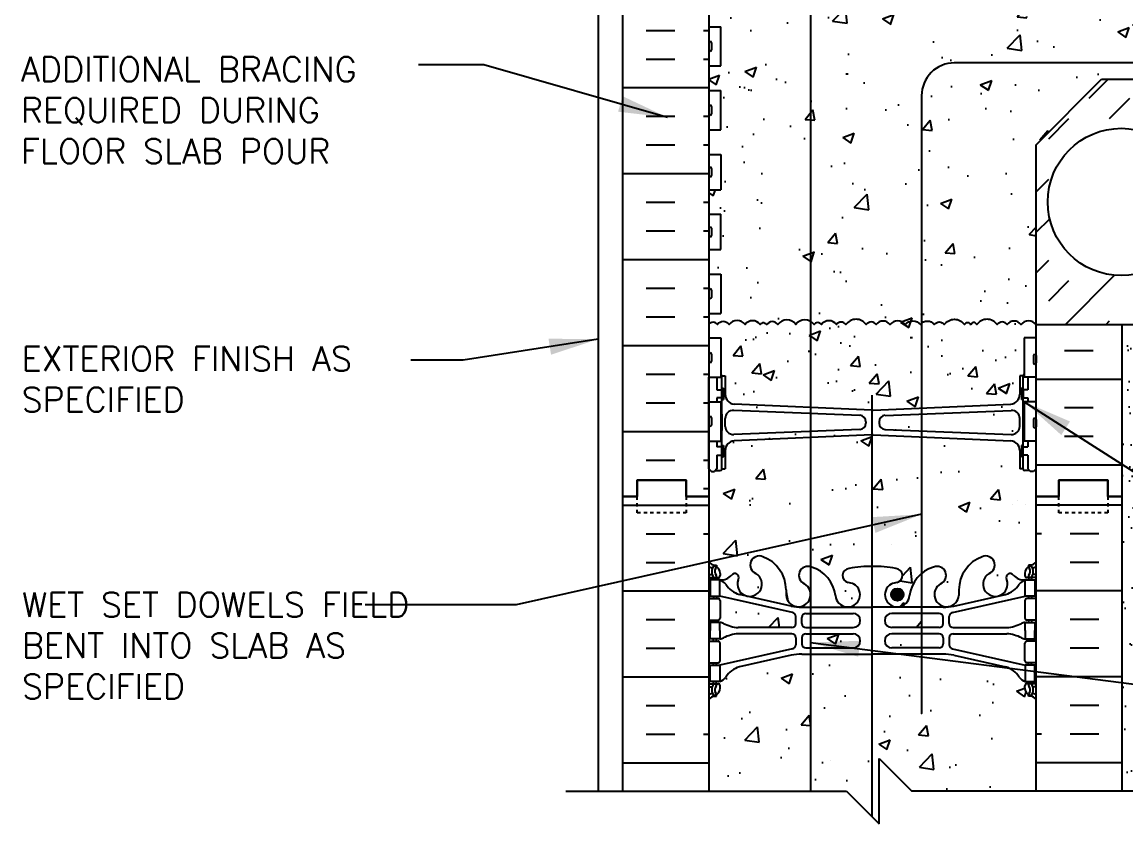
# Model space of a CAD drawing. Header units: inches. Extents: x 190.8 to 288.2, y 29.7 to 97.6.
# Drawn here: x 232.81 to 266.52, y 59.63 to 84.12 of the extents above; entities that cross this region are included whole.
import ezdxf

# ---------------------------------------------------------------- set-up
doc = ezdxf.new("R2010")
doc.units = ezdxf.units.IN
doc.header["$LTSCALE"] = 0.5
doc.header["$MEASUREMENT"] = 0
doc.linetypes.add('DASHED2', pattern=[0.375, 0.25, -0.125])
for name, color, linetype in [('HATCH', 12, 'Continuous'), ('line25', 2, 'Continuous'), ('LINE3', 3, 'Continuous'), ('LINE50', 5, 'Continuous'), ('LINE9', 9, 'Continuous'), ('TEXT', 4, 'Continuous'), ('Web_Edge', 9, 'Continuous')]:
    doc.layers.add(name, color=color, linetype=linetype)
doc.styles.add('DIM', font='romans.shx', dxfattribs={"width": 0.7})
doc.styles.add('ROMANS', font='romans.shx', dxfattribs={"height": 0.75})
doc.styles.get("Standard").update_dxf_attribs({"font": 'romans.shx', "height": 0.75})
doc.linetypes.add('STEEL', pattern='A,0.5,-0.2,["X",Standard,S=0.1,R=0,X=-0.1,Y=-0.05],-0.1', length=0.8)
doc.dimstyles.new('ext_8', dxfattribs={"dimscale": 8, "dimtxt": 0.09375, "dimasz": 0.09375, "dimexe": 0.09375, "dimexo": 0.0625, "dimgap": 0.0625, "dimtad": 1, "dimdec": 1, "dimzin": 3, "dimdsep": 46, "dimlunit": 4, "dimtxsty": 'DIM', "dimcen": 0.09, "dimdle": 0.09375, "dimclrt": 4, "dimadec": 0, "dimazin": 0, "dimtfac": 1, "dimtdec": 1, "dimtmove": 2, "dimatfit": 3, "dimfxl": 1, "dimfrac": 2, "dimtolj": 1, "dimtzin": 0, "dimarcsym": 0})
pattern_1 = [(50, (1.9608, -8.0562), (3.5863, -0.31376), [0.375, -4.125]), (355, (1.9608, -8.056), (-0.693757, 3.76096), [0.3, -3.3]), (100.4514, (2.2596, -8.0823), (2.892547, 3.447198), [0.3187, -3.50571]), (46.1842, (1.961, -7.056), (5.336205, -0.827595), [0.5625, -6.1875]), (96.6356, (2.4055, -7.125), (4.67331, 4.87059), [0.47805, -5.25856]), (351.1842, (1.961, -7.056), (4.67331, 4.87059), [0.45, -4.95]), (21, (2.4608, -7.3062), (2.984535, -2.013094), [0.375, -4.125]), (326, (2.4608, -7.306), (1.216577, 3.62575), [0.3, -3.3]), (71.4514, (2.7095, -7.474), (4.201113, 1.612652), [0.3187, -3.50571]), (37.5, (1.9608, -8.0562), (0.060799, 1.664469), [0, -3.26, 0, -3.35, 0, -3.3125]), (7.5, (1.9608, -8.0562), (1.315348, 1.972059), [0, -1.91, 0, -3.185, 0, -1.2625]), (327.5, (0.8458, -8.0562), (2.669112, -0.1127744), [0, -1.25, 0, -3.9, 0, -5.175]), (317.5, (0.3458, -8.0562), (2.91593, 0.500525), [0, -1.625, 0, -2.59, 0, -3.675])]

msp = doc.modelspace()

# ---------------------------------------------------------------- hatches: boundary and pattern name
at = {"layer": 'HATCH'}
h = msp.add_hatch(dxfattribs=at)
h.set_pattern_fill('AR-CONC', color=256, scale=0.5)
h.set_pattern_definition([(50, (0, 0), (3.5863, -0.31376), [0.375, -4.125]), (355, (0, 0), (-0.693757, 3.76096), [0.3, -3.3]), (100.4514, (0.299, -0.026), (2.892544, 3.4472), [0.3187, -3.50571]), (46.1842, (0, 1), (5.336207, -0.827596), [0.5625, -6.1875]), (96.6356, (0.4447, 0.931), (4.67331, 4.87059), [0.47805, -5.25857]), (351.1842, (0, 1), (4.67331, 4.87059), [0.45, -4.95]), (21, (0.5, 0.75), (2.984535, -2.013094), [0.375, -4.125]), (326, (0.5, 0.75), (1.216577, 3.62575), [0.3, -3.3]), (71.4514, (0.7487, 0.5822), (4.20111, 1.612656), [0.3187, -3.50571]), (37.5, (0, 0), (0.0607993, 1.664469), [0, -3.26, 0, -3.35, 0, -3.3125]), (7.5, (0, 0), (1.315348, 1.972059), [0, -1.91, 0, -3.185, 0, -1.2625]), (327.5, (-1.115, 0), (2.669112, -0.1127744), [0, -1.25, 0, -3.9, 0, -5.175]), (317.5, (-1.615, 0), (2.91593, 0.500525), [0, -1.625, 0, -2.59, 0, -3.675])])
h.paths.add_polyline_path([(263.783, 63.435, 0.08841), (263.637, 63.532), (263.547, 63.532), (263.547, 63.574, -0.249069), (263.437, 63.781), (263.437, 63.848, -0.414214), (263.5, 63.911), (263.547, 63.911), (263.547, 63.981), (263.442, 63.981, -0.168672), (263.256, 64.13, 0.17445), (262.849, 64.426), (261.268, 64.779, 0.054974), (260.941, 64.815), (258.783, 64.815), (256.626, 64.815, 0.054974), (256.299, 64.779), (254.718, 64.426, 0.17445), (254.31, 64.13, -0.168672), (254.124, 63.981), (254.019, 63.981), (254.019, 63.911), (254.067, 63.911, -0.414214), (254.129, 63.848), (254.129, 63.781, -0.249069), (254.019, 63.574), (254.019, 63.532), (253.929, 63.532, 0.088416), (253.783, 63.435), (253.783, 60.627), (257.987, 60.627), (258.987, 59.627), (258.987, 61.627), (259.987, 60.627), (263.783, 60.627)])
h.paths.add_polyline_path([(263.783, 69.627), (263.783, 70.472), (263.703, 70.392), (263.613, 70.392), (263.583, 70.422), (263.433, 70.422, -0.414214), (263.383, 70.472), (263.383, 70.842), (263.333, 70.842), (263.333, 71.192), (263.383, 71.192), (263.383, 72.592), (263.333, 72.592), (263.333, 72.942), (263.383, 72.942), (263.383, 73.312, -0.327813), (263.419, 73.36), (263.419, 74.472), (263.783, 74.472), (263.783, 74.881, 0.48966), (263.317, 74.881, 0.520567), (262.898, 74.881, 0.520567), (262.592, 74.881, 0.520567), (261.97, 74.881, 0.715411), (261.783, 74.877, 0.715411), (261.596, 74.881, 0.520567), (260.975, 74.881, 0.520567), (260.669, 74.881, 0.520567), (260.25, 74.881, 0.48966), (259.783, 74.881, 0.48966), (259.317, 74.881, 0.520567), (258.898, 74.881, 0.520567), (258.592, 74.881, 0.520567), (257.97, 74.881, 0.520567), (257.679, 74.881, 0.520567), (257.224, 74.881, 0.520567), (256.997, 74.881, 0.520567), (256.442, 74.881, 0.520567), (255.896, 74.881, 0.520567), (255.55, 74.881, 0.520567), (255.349, 74.881, 0.520567), (254.894, 74.881, 0.520567), (254.403, 74.881, 0.520567), (254.048, 74.881, 0.540212), (253.783, 74.884), (253.783, 74.472), (254.148, 74.472), (254.148, 73.36, -0.327813), (254.183, 73.312), (254.183, 72.942), (254.233, 72.942), (254.233, 72.592), (254.183, 72.592), (254.183, 71.192), (254.233, 71.192), (254.233, 70.842), (254.183, 70.842), (254.183, 70.472, -0.414214), (254.133, 70.422), (254.033, 70.422), (253.983, 70.422), (253.953, 70.392), (253.863, 70.392), (253.783, 70.472), (253.783, 69.627), (253.783, 67.627, 0.088416), (253.929, 67.53), (254.019, 67.53), (254.019, 67.488, -0.249069), (254.129, 67.281), (254.129, 67.213, -0.414214), (254.067, 67.151), (254.019, 67.151), (254.019, 67.081), (254.124, 67.081, 0.231736), (254.482, 67.232, -0.8344), (254.694, 67.106), (254.682, 67.085, 2.155404), (255.221, 67.279, -1), (255.434, 67.791, -0.311223), (256.143, 66.775), (256.143, 66.61, 1.661382), (256.704, 66.962, -1), (256.917, 67.473, -0.307094), (257.656, 66.578, 1.604516), (258.215, 66.954, 0.055617), (258.035, 66.999, -0.843243), (258.07, 67.432, -0.047544), (258.783, 67.496, -0.047544), (259.497, 67.432, -0.843243), (259.532, 66.999, 0.055617), (259.352, 66.954, 1.604516), (259.911, 66.578, -0.307094), (260.65, 67.473, -1), (260.863, 66.962, 1.661382), (261.424, 66.61), (261.424, 66.755, -0.316114), (262.133, 67.791, -1), (262.346, 67.279, 2.155404), (262.885, 67.085), (262.873, 67.106, -0.834375), (263.085, 67.232, 0.23174), (263.442, 67.081), (263.547, 67.081), (263.547, 67.151), (263.5, 67.151, -0.414214), (263.437, 67.213), (263.437, 67.281, -0.249069), (263.547, 67.488), (263.547, 67.53), (263.637, 67.53, 0.08841), (263.783, 67.627)])
h.paths.add_polyline_path([(259.167, 71.675, -0.390098), (258.983, 71.874), (258.983, 71.91, -0.390098), (259.167, 72.109), (263.024, 72.261, -0.425773), (263.283, 72.011), (263.283, 71.773, -0.425773), (263.024, 71.523)], flags=16)
h.paths.add_polyline_path([(258.4, 71.675), (254.543, 71.523, -0.425773), (254.283, 71.773), (254.283, 72.011, -0.425773), (254.543, 72.261), (258.4, 72.109, -0.390098), (258.583, 71.91), (258.583, 71.874, -0.390098)], flags=16)
h.paths.add_polyline_path([(263.783, 80.377), (265.783, 82.377), (278.093, 82.377), (279.497, 81.387), (279.497, 78.627), (279.137, 78.627), (279.137, 77.127), (281.387, 77.127), (283.637, 77.127), (283.637, 78.627), (283.269, 78.627), (283.277, 78.635), (283.277, 81.387), (284.681, 82.377), (287.226, 82.377), (287.226, 84.377), (263.787, 84.377), (263.787, 84.343), (263.707, 84.263), (263.617, 84.263), (263.587, 84.293), (263.437, 84.293, -0.414214), (263.387, 84.343), (263.287, 84.343), (263.287, 84.456, 0.118855), (263.197, 84.377, 0.48966), (262.731, 84.377, 0.48966), (262.264, 84.377, 0.520567), (261.845, 84.377, 0.520567), (261.539, 84.377, 0.224697), (261.257, 84.538, 0.224697), (260.975, 84.377, 0.520567), (260.669, 84.377, 0.520567), (260.25, 84.377, 0.48966), (259.783, 84.377, 0.48966), (259.317, 84.377, 0.520567), (258.898, 84.377, 0.520567), (258.592, 84.377, 0.520567), (257.97, 84.377, 0.520567), (257.679, 84.377, 0.520567), (257.224, 84.377, 0.520567), (256.997, 84.377, 0.520567), (256.442, 84.377, 0.520567), (255.896, 84.377, 0.520567), (255.55, 84.377, 0.520567), (255.349, 84.377, 0.520567), (254.894, 84.377, 0.520567), (254.403, 84.377, 0.169868), (254.287, 84.461), (254.287, 84.343), (254.187, 84.343, -0.414214), (254.137, 84.293), (254.037, 84.293), (253.987, 84.293), (253.957, 84.263), (253.867, 84.263), (253.783, 84.347), (253.783, 83.982), (254.148, 83.982), (254.148, 82.782), (253.783, 82.782), (253.783, 82.032), (254.148, 82.032), (254.148, 80.832), (253.783, 80.832), (253.783, 80.082), (254.148, 80.082), (254.148, 79.002), (253.783, 79.002), (253.783, 78.252), (254.148, 78.252), (254.148, 77.172), (253.783, 77.172), (253.783, 76.422), (254.148, 76.422), (254.148, 75.222), (253.783, 75.222), (253.783, 74.884, -0.540212), (254.048, 74.881, -0.520567), (254.403, 74.881, -0.520567), (254.894, 74.881, -0.520567), (255.349, 74.881, -0.520567), (255.55, 74.881, -0.520567), (255.896, 74.881, -0.520567), (256.442, 74.881, -0.520567), (256.997, 74.881, -0.520567), (257.224, 74.881, -0.520567), (257.679, 74.881, -0.520567), (257.97, 74.881, -0.520567), (258.592, 74.881, -0.520567), (258.898, 74.881, -0.520567), (259.317, 74.881, -0.48966), (259.783, 74.881, -0.48966), (260.25, 74.881, -0.520567), (260.669, 74.881, -0.520567), (260.975, 74.881, -0.520567), (261.596, 74.881, -0.715411), (261.783, 74.877, -0.715411), (261.97, 74.881, -0.520567), (262.592, 74.881, -0.520567), (262.898, 74.881, -0.520567), (263.317, 74.881, -0.48966), (263.783, 74.881)])
h.paths.add_polyline_path([(263.012, 85.203), (258.803, 85.387, 0.020761), (258.787, 85.388, 0.020761), (258.77, 85.387), (254.562, 85.203, 0.390098), (254.287, 84.904), (254.287, 84.461, -0.169868), (254.403, 84.377, -0.520567), (254.894, 84.377, -0.520567), (255.349, 84.377, -0.520567), (255.55, 84.377, -0.520567), (255.896, 84.377, -0.520567), (256.442, 84.377, -0.520567), (256.997, 84.377, -0.520567), (257.224, 84.377, -0.520567), (257.679, 84.377, -0.520567), (257.97, 84.377, -0.520567), (258.592, 84.377, -0.520567), (258.898, 84.377, -0.520567), (259.317, 84.377, -0.48966), (259.783, 84.377, -0.48966), (260.25, 84.377, -0.520567), (260.669, 84.377, -0.520567), (260.975, 84.377, -0.224697), (261.257, 84.538, -0.224697), (261.539, 84.377, -0.520567), (261.845, 84.377, -0.520567), (262.264, 84.377, -0.48966), (262.731, 84.377, -0.48966), (263.197, 84.377, -0.118855), (263.287, 84.456), (263.287, 84.904, 0.390098)])
h.paths.add_polyline_path([(263.287, 87.183), (263.387, 87.183, -0.414214), (263.437, 87.233), (263.537, 87.233), (263.587, 87.233), (263.617, 87.263), (263.707, 87.263), (263.783, 87.187), (263.783, 87.627), (263.783, 89.627, 0.08841), (263.637, 89.724), (263.547, 89.724), (263.547, 89.766, -0.249069), (263.437, 89.973), (263.437, 90.041, -0.414214), (263.5, 90.103), (263.547, 90.103), (263.547, 90.173), (263.442, 90.173, 0.231736), (263.085, 90.022, -0.8344), (262.873, 90.148), (262.885, 90.169, 2.155404), (262.346, 89.975, -1), (262.133, 89.464, -0.311223), (261.424, 90.48), (261.424, 90.645, 1.661382), (260.863, 90.292, -1), (260.65, 89.781, -0.30095), (259.913, 90.653, 1.661382), (259.352, 90.3, 0.055617), (259.532, 90.255, -0.843243), (259.497, 89.822, -0.047544), (258.783, 89.758, -0.047544), (258.07, 89.822, -0.843243), (258.035, 90.255, 0.055617), (258.215, 90.3, 1.661382), (257.654, 90.653, -0.30095), (256.917, 89.781, -1), (256.704, 90.292, 1.661382), (256.143, 90.645), (256.143, 90.48, -0.311223), (255.434, 89.464, -1), (255.221, 89.975, 2.155404), (254.682, 90.169), (254.694, 90.148, -0.834375), (254.482, 90.022, 0.23174), (254.124, 90.173), (254.019, 90.173), (254.019, 90.103), (254.067, 90.103, -0.414214), (254.129, 90.041), (254.129, 89.973, -0.249069), (254.019, 89.766), (254.019, 89.724), (253.929, 89.724, 0.088416), (253.783, 89.627), (253.783, 87.627), (253.783, 87.18), (253.867, 87.263), (253.957, 87.263), (253.987, 87.233), (254.137, 87.233, -0.414214), (254.187, 87.183), (254.287, 87.183), (254.287, 86.622, 0.390098), (254.562, 86.323), (258.77, 86.14, 0.020761), (258.787, 86.139, 0.020761), (258.803, 86.14), (263.012, 86.323, 0.390098), (263.287, 86.622)])
h.paths.add_polyline_path([(263.783, 96.627), (263.239, 96.627), (263.267, 96.479), (262.968, 96.505), (263.07, 96.627), (259.658, 96.627), (258.658, 97.627), (258.658, 95.627), (257.658, 96.627), (253.783, 96.627), (253.783, 93.819, 0.088416), (253.929, 93.722), (254.019, 93.722), (254.019, 93.68, -0.249069), (254.129, 93.473), (254.129, 93.406, -0.414214), (254.067, 93.343), (254.019, 93.343), (254.019, 93.273), (254.124, 93.273, -0.155529), (254.3, 93.139, 0.180914), (254.718, 92.828), (256.299, 92.475, 0.054974), (256.626, 92.439), (258.783, 92.439), (260.941, 92.439, 0.054974), (261.268, 92.475), (262.849, 92.828, 0.180914), (263.267, 93.139, -0.155529), (263.442, 93.273), (263.547, 93.273), (263.547, 93.343), (263.5, 93.343, -0.414214), (263.437, 93.406), (263.437, 93.473, -0.249069), (263.547, 93.68), (263.547, 93.722), (263.637, 93.722, 0.08841), (263.783, 93.819)])
h = msp.add_hatch(dxfattribs=at)
h.set_pattern_fill('INSUL', color=256, scale=7, style=0)
h.set_pattern_definition([(0, (-2672.378, -327.3825), (0, 2.625), []), (0, (-2672.378, -326.5075), (0, 2.625), [0.875, -0.875]), (0, (-2672.378, -325.6325), (0, 2.625), [0.875, -0.875])])
h.paths.add_polyline_path([(251.158, 69.627), (251.596, 69.627), (251.596, 70.127), (253.096, 70.127), (253.096, 69.627), (253.783, 69.627), (253.783, 87.627), (253.096, 87.627), (253.096, 88.127), (251.596, 88.127), (251.596, 87.627), (251.158, 87.627)])
h = msp.add_hatch(dxfattribs=at)
h.set_pattern_fill('INSUL', color=256, scale=7, style=0)
h.set_pattern_definition([(0, (68.6507, -58.0328), (0, 2.625), []), (0, (68.6507, -57.1578), (0, 2.625), [0.875, -0.875]), (0, (68.6507, -56.2828), (0, 2.625), [0.875, -0.875])])
h.paths.add_polyline_path([(266.408, 87.627), (265.971, 87.627), (265.971, 88.127), (264.471, 88.127), (264.471, 87.627), (263.783, 87.627), (263.783, 84.377), (266.408, 84.377)])
h.paths.add_polyline_path([(266.408, 74.877), (263.783, 74.877), (263.783, 69.627), (264.471, 69.627), (264.471, 70.127), (265.971, 70.127), (265.971, 69.627), (266.408, 69.627)])
h = msp.add_hatch(dxfattribs=at)
h.set_pattern_fill('AR-CONC', color=256, scale=0.5, style=0)
h.set_pattern_definition([(50, (-1.1245, -0.2384), (3.5863, -0.31376), [0.375, -4.125]), (355, (-1.1245, -0.2384), (-0.693757, 3.76096), [0.3, -3.3]), (100.4514, (-0.8257, -0.2645), (2.892547, 3.447198), [0.3187, -3.50571]), (46.1842, (-1.1245, 0.7616), (5.336205, -0.827595), [0.5625, -6.1875]), (96.6356, (-0.68, 0.6927), (4.67331, 4.87059), [0.47805, -5.25856]), (351.1842, (-1.1245, 0.7616), (4.67331, 4.87059), [0.45, -4.95]), (21, (-0.6245, 0.5116), (2.984535, -2.013094), [0.375, -4.125]), (326, (-0.6245, 0.5116), (1.216577, 3.62575), [0.3, -3.3]), (71.4514, (-0.376, 0.344), (4.201113, 1.612652), [0.3187, -3.50571]), (37.5, (-1.1245, -0.2384), (0.060799, 1.664469), [0, -3.26, 0, -3.35, 0, -3.3125]), (7.5, (-1.1245, -0.2384), (1.315348, 1.972059), [0, -1.91, 0, -3.185, 0, -1.2625]), (327.5, (-2.2395, -0.2384), (2.669112, -0.1127744), [0, -1.25, 0, -3.9, 0, -5.175]), (317.5, (-2.7395, -0.2384), (2.91593, 0.500525), [0, -1.625, 0, -2.59, 0, -3.675])])
h.paths.add_polyline_path([(255.283, 84.444, 0.416028), (254.894, 84.377, 0.520567), (254.403, 84.377, 0.520567), (254.048, 84.377, 0.540212), (253.783, 84.38), (253.783, 83.982), (254.148, 83.982), (254.148, 82.782), (253.783, 82.782), (253.783, 82.032), (254.148, 82.032), (254.148, 80.832), (253.783, 80.832), (253.783, 80.082), (254.148, 80.082), (254.148, 79.002), (253.783, 79.002), (253.783, 78.252), (254.148, 78.252), (254.148, 77.172), (253.783, 77.172), (253.783, 76.422), (254.148, 76.422), (254.148, 75.222), (253.783, 75.222), (253.783, 74.884, -0.540212), (254.048, 74.881, -0.520567), (254.403, 74.881, -0.520567), (254.894, 74.881, -0.416028), (255.283, 74.949)])
h = msp.add_hatch(dxfattribs=at)
h.set_pattern_fill('AR-CONC', color=256, scale=0.5, style=0)
h.set_pattern_definition(pattern_1)
h.paths.add_polyline_path([(256.892, 74.979, 0.391901), (256.442, 74.881, 0.520567), (255.896, 74.881, 0.520567), (255.55, 74.881, 0.520567), (255.349, 74.881, 0.520567), (254.894, 74.881, 0.520567), (254.403, 74.881, 0.520567), (254.048, 74.881, 0.540212), (253.783, 74.884), (253.783, 74.472), (254.148, 74.472), (254.148, 73.36, -0.327813), (254.183, 73.312), (254.283, 73.312), (254.283, 72.751, 0.390098), (254.559, 72.452), (256.892, 72.35)])
h = msp.add_hatch(dxfattribs=at)
h.set_pattern_fill('AR-CONC', color=256, scale=0.5, style=0)
h.set_pattern_definition(pattern_1)
h.paths.add_polyline_path([(260.283, 74.92, 0.050478), (260.25, 74.881, 0.48966), (259.783, 74.881, 0.48966), (259.317, 74.881, 0.520567), (258.898, 74.881, 0.520567), (258.592, 74.881, 0.520567), (257.97, 74.881, 0.520567), (257.679, 74.881, 0.520567), (257.224, 74.881, 0.520567), (256.997, 74.881, 0.106864), (256.892, 74.979), (256.892, 72.35), (258.767, 72.268, 0.020761), (258.783, 72.268, 0.020761), (258.8, 72.268), (260.283, 72.333)])
h = msp.add_hatch(dxfattribs=at)
h.set_pattern_fill('AR-CONC', color=256, scale=0.5, style=0)
h.set_pattern_definition(pattern_1)
h.paths.add_polyline_path([(261.596, 74.881, 0.520567), (260.975, 74.881, 0.520567), (260.669, 74.881, 0.458053), (260.283, 74.92), (260.283, 72.333), (263.008, 72.452, 0.390098), (263.283, 72.751), (263.283, 73.312), (263.383, 73.312, -0.327813), (263.419, 73.36), (263.419, 74.472), (263.783, 74.472), (263.783, 74.881, 0.48966), (263.317, 74.881, 0.520567), (262.898, 74.881, 0.520567), (262.592, 74.881, 0.520567), (261.97, 74.881, 0.715411), (261.783, 74.877, 0.715411)])
h = msp.add_hatch(dxfattribs=at)
h.set_pattern_fill('AR-SAND', color=256, scale=0.5, style=0)
h.set_pattern_definition([(37.5, (68.6507, -58.0328), (-0.0314967, 0.963412), [0, -0.76, 0, -0.85, 0, -0.8125]), (7.5, (68.6507, -58.0328), (0.8848884, 1.411073), [0, -0.41, 0, -0.685, 0, -0.2625]), (327.5, (68.0357, -58.0328), (1.557071, 0.0028295), [0, -0.25, 0, -0.9, 0, -1.175]), (317.5, (68.0357, -58.0328), (1.503063, 0.438838), [0, -0.125, 0, -0.59, 0, -0.675])])
h.paths.add_polyline_path([(266.908, 74.877), (266.408, 74.877), (266.408, 69.627), (266.408, 60.627), (266.908, 60.627)])
h = msp.add_hatch(dxfattribs=at)
h.set_pattern_fill('AR-CONC', color=256, scale=0.5, style=0)
h.set_pattern_definition(pattern_1)
h.paths.add_polyline_path([(263.283, 72.011, 0.425773), (263.024, 72.261), (260.675, 72.168), (260.675, 71.616), (263.024, 71.523, 0.425773), (263.283, 71.773)])
h = msp.add_hatch(dxfattribs=at)
h.set_pattern_fill('AR-CONC', color=256, scale=0.5, style=0)
h.set_pattern_definition(pattern_1)
h.paths.add_polyline_path([(260.283, 72.153), (259.167, 72.109, 0.390098), (258.983, 71.91), (258.983, 71.874, 0.390098), (259.167, 71.675), (260.283, 71.631)])
h = msp.add_hatch(dxfattribs=at)
h.set_pattern_fill('AR-CONC', color=256, scale=0.5, style=0)
h.set_pattern_definition(pattern_1)
h.paths.add_polyline_path([(256.44, 65.962, 0.351061), (256.342, 66.084), (254.124, 66.581), (254.019, 66.581), (254.019, 66.511), (254.067, 66.511, -0.414214), (254.129, 66.448), (254.129, 65.913, -0.414214), (254.067, 65.851), (254.019, 65.851), (254.019, 65.781), (254.116, 65.781, -0.134256), (254.228, 65.753, 0.100756), (254.677, 65.625), (256.315, 65.625, 0.414214), (256.44, 65.75)])
h = msp.add_hatch(dxfattribs=at)
h.set_pattern_fill('AR-CONC', color=256, scale=0.5, style=0)
h.set_pattern_definition(pattern_1)
h.paths.add_polyline_path([(260.283, 65.626), (260.283, 66.06), (259.375, 66.06, 1), (259.375, 65.626)], flags=17)
h = msp.add_hatch(dxfattribs=at)
h.set_pattern_fill('AR-CONC', color=256, scale=0.5, style=0)
h.set_pattern_definition(pattern_1)
h.paths.add_polyline_path([(258.192, 65.436), (256.892, 65.436), (256.892, 65.002), (258.192, 65.002, 1)], flags=17)
h = msp.add_hatch(dxfattribs=at)
h.set_pattern_fill('AR-CONC', color=256, scale=0.5, style=0)
h.set_pattern_definition(pattern_1)
h.paths.add_polyline_path([(260.283, 65.002), (260.283, 65.436), (259.375, 65.436, 1), (259.375, 65.002)], flags=17)
at = {"layer": 'LINE3'}
msp.add_hatch(color=256, dxfattribs=at).paths.add_polyline_path([(259.73, 66.633, 1), (259.355, 66.633, 1)])

# ---------------------------------------------------------------- linework, layer by layer
at = {"layer": 'HATCH'}
for p, q in [((265.403, 81.798), (265.983, 82.377)), ((266.022, 81.179), (266.641, 81.798)), ((264.166, 80.56), (264.784, 81.179)), ((263.783, 78.94), (264.166, 79.323)), ((263.783, 77.703), (264.196, 78.115)), ((263.783, 76.466), (264.166, 76.848)), ((264.166, 75.61), (264.784, 76.229)), ((264.67, 74.877), (266.179, 76.387)), ((265.907, 74.877), (266.022, 74.992)), ((263.227, 69.505), (263.227, 69.505)), ((251.158, 69.368), (253.783, 69.368)), ((263.056, 69.4), (263.056, 69.4)), ((263.453, 69.383), (263.453, 69.383)), ((266.408, 69.368), (263.783, 69.368)), ((251.872, 68.493), (252.747, 68.493)), ((253.622, 68.493), (253.783, 68.493)), ((263.945, 68.493), (263.783, 68.493)), ((265.695, 68.493), (264.82, 68.493)), ((259.359, 68.163), (259.359, 68.163)), ((251.872, 67.618), (252.747, 67.618)), ((265.695, 67.618), (264.82, 67.618)), ((251.158, 66.743), (253.783, 66.743)), ((266.408, 66.743), (263.783, 66.743)), ((251.872, 65.868), (252.747, 65.868)), ((265.695, 65.868), (264.82, 65.868)), ((251.872, 64.993), (252.747, 64.993)), ((265.695, 64.993), (264.82, 64.993)), ((251.158, 64.118), (253.783, 64.118)), ((266.408, 64.118), (263.783, 64.118)), ((251.872, 63.243), (252.747, 63.243)), ((265.695, 63.243), (264.82, 63.243)), ((251.872, 62.368), (252.747, 62.368)), ((253.622, 62.368), (253.783, 62.368)), ((263.945, 62.368), (263.783, 62.368)), ((265.695, 62.368), (264.82, 62.368)), ((251.158, 61.493), (253.783, 61.493)), ((257.494, 61.575), (257.494, 61.575)), ((266.408, 61.493), (263.783, 61.493))]:
    msp.add_line(p, q, dxfattribs=at)
for points in [[(259.783, 74.881, 0.48966), (259.317, 74.881, 0.520567), (258.898, 74.881, 0.520567), (258.592, 74.881, 0.520567), (257.97, 74.881, 0.520567), (257.679, 74.881, 0.520567), (257.224, 74.881, 0.520567), (256.997, 74.881, 0.520567), (256.442, 74.881, 0.520567), (255.896, 74.881, 0.520567), (255.55, 74.881, 0.520567), (255.349, 74.881, 0.520567), (254.894, 74.881, 0.520567), (254.403, 74.881, 0.520567), (254.048, 74.881, 0.540212), (253.783, 74.884)], [(259.783, 74.881, -0.48966), (260.25, 74.881, -0.520567), (260.669, 74.881, -0.520567), (260.975, 74.881, -0.520567), (261.596, 74.881, -0.715411), (261.783, 74.877, -0.307914)], [(263.783, 74.881, 0.48966), (263.317, 74.881, 0.520567), (262.898, 74.881, 0.520567), (262.592, 74.881, 0.520567), (261.97, 74.881, 0.715411), (261.783, 74.877, 0.307914)]]:
    msp.add_lwpolyline(points, format="xyb", dxfattribs=at)
at = {"layer": 'line25'}
for p, q in [((253.783, 87.627), (253.783, 69.627)), ((253.783, 83.982), (254.148, 83.982)), ((254.148, 82.782), (254.148, 83.982)), ((253.783, 82.782), (254.148, 82.782)), ((263.783, 80.377), (265.783, 82.377)), ((265.783, 82.377), (278.093, 82.377)), ((253.783, 82.032), (254.148, 82.032)), ((254.148, 80.832), (254.148, 82.032)), ((253.783, 80.832), (254.148, 80.832)), ((263.783, 69.627), (263.783, 80.377)), ((253.783, 80.082), (254.148, 80.082)), ((254.148, 80.082), (254.148, 79.002)), ((253.783, 79.002), (254.148, 79.002)), ((253.783, 78.252), (254.148, 78.252)), ((254.148, 77.172), (254.148, 78.252)), ((253.783, 77.172), (254.148, 77.172)), ((253.783, 76.422), (254.148, 76.422)), ((254.148, 76.422), (254.148, 75.222)), ((253.783, 75.222), (254.148, 75.222)), ((281.387, 74.877), (263.783, 74.877)), ((253.783, 74.472), (254.148, 74.472)), ((254.148, 74.472), (254.148, 73.272)), ((263.419, 74.472), (263.419, 73.272)), ((263.783, 74.472), (263.419, 74.472)), ((253.783, 73.272), (254.148, 73.272)), ((263.783, 73.272), (263.419, 73.272)), ((253.783, 72.522), (254.148, 72.522)), ((254.148, 72.522), (254.148, 71.322)), ((263.783, 72.522), (263.419, 72.522)), ((263.419, 72.522), (263.419, 71.322)), ((253.783, 71.322), (254.148, 71.322)), ((263.783, 71.322), (263.419, 71.322)), ((253.783, 69.627), (253.783, 60.627)), ((263.783, 60.627), (263.783, 69.627))]:
    msp.add_line(p, q, dxfattribs=at)
at = {"layer": 'LINE3'}
for p, q in [((256.892, 96.627), (256.892, 60.627)), ((258.761, 72.725), (258.761, 59.853))]:
    msp.add_line(p, q, dxfattribs=at)
at = {"layer": 'LINE3', "linetype": 'STEEL'}
msp.add_line((285.226, 82.877), (263.783, 82.877), dxfattribs=at)
at = {"layer": 'LINE3'}
msp.add_lwpolyline([(265.783, 82.877), (261.283, 82.877, 0.414214), (260.283, 81.877), (260.283, 63.003), (260.283, 63.003)], format="xyb", dxfattribs=at)
msp.add_circle((259.542, 66.633), 0.188, dxfattribs=at)
at = {"layer": 'LINE50'}
for p, q in [((251.158, 69.627), (251.158, 87.627)), ((266.408, 69.627), (266.408, 74.877)), ((251.158, 60.627), (251.158, 69.627)), ((266.408, 60.627), (266.408, 69.627))]:
    msp.add_line(p, q, dxfattribs=at)
for points in [[(253.783, 69.627), (253.096, 69.627), (253.096, 70.127), (251.596, 70.127), (251.596, 69.627), (251.158, 69.627)], [(251.158, 69.627), (251.596, 69.627), (251.596, 70.127), (253.096, 70.127), (253.096, 69.627), (253.783, 69.627)], [(263.783, 69.627), (264.471, 69.627), (264.471, 70.127), (265.971, 70.127), (265.971, 69.627), (266.408, 69.627)], [(266.408, 69.627), (265.971, 69.627), (265.971, 70.127), (264.471, 70.127), (264.471, 69.627), (263.783, 69.627)]]:
    msp.add_lwpolyline(points, dxfattribs=at)
at = {"layer": 'LINE9'}
for p, q in [((250.408, 96.627), (250.408, 60.627)), ((253.783, 83.492), (253.783, 83.272)), ((253.783, 83.437), (253.783, 83.437)), ((253.783, 83.327), (253.783, 83.327)), ((253.823, 83.532), (253.823, 83.532)), ((253.863, 83.492), (253.863, 83.272)), ((253.823, 83.232), (253.823, 83.232)), ((253.783, 81.542), (253.783, 81.322)), ((253.783, 81.487), (253.783, 81.487)), ((253.783, 81.377), (253.783, 81.377)), ((253.823, 81.582), (253.823, 81.582)), ((253.823, 81.282), (253.823, 81.282)), ((253.863, 81.542), (253.863, 81.322)), ((253.783, 79.652), (253.783, 79.432)), ((253.783, 79.597), (253.783, 79.597)), ((253.823, 79.692), (253.823, 79.692)), ((253.863, 79.652), (253.863, 79.432)), ((253.783, 79.487), (253.783, 79.487)), ((253.823, 79.392), (253.823, 79.392)), ((253.783, 77.822), (253.783, 77.602)), ((253.783, 77.767), (253.783, 77.767)), ((253.783, 77.657), (253.783, 77.657)), ((253.823, 77.862), (253.823, 77.862)), ((253.823, 77.562), (253.823, 77.562)), ((253.863, 77.822), (253.863, 77.602)), ((253.783, 75.932), (253.783, 75.712)), ((253.783, 75.877), (253.783, 75.877)), ((253.823, 75.972), (253.823, 75.972)), ((253.863, 75.932), (253.863, 75.712)), ((253.783, 75.767), (253.783, 75.767)), ((253.823, 75.672), (253.823, 75.672)), ((253.783, 73.982), (253.783, 73.762)), ((253.783, 73.927), (253.783, 73.927)), ((253.823, 74.022), (253.823, 74.022)), ((253.863, 73.982), (253.863, 73.762)), ((263.703, 73.932), (263.703, 73.712)), ((263.703, 73.877), (263.703, 73.877)), ((263.743, 73.972), (263.743, 73.972)), ((263.783, 73.932), (263.783, 73.712)), ((253.783, 73.817), (253.783, 73.817)), ((253.823, 73.722), (253.823, 73.722)), ((263.703, 73.767), (263.703, 73.767)), ((263.743, 73.672), (263.743, 73.672)), ((253.783, 70.472), (253.783, 73.272)), ((254.033, 73.272), (254.033, 72.892)), ((254.183, 70.472), (254.183, 73.312)), ((254.183, 73.312), (254.283, 73.312)), ((254.183, 73.292), (254.183, 73.292)), ((254.283, 73.312), (254.283, 72.751)), ((263.383, 73.312), (263.283, 73.312)), ((263.283, 73.312), (263.283, 72.751)), ((263.383, 70.472), (263.383, 73.312)), ((263.383, 73.292), (263.383, 73.292)), ((263.533, 73.272), (263.533, 72.892)), ((263.783, 70.472), (263.783, 73.272)), ((254.183, 72.942), (254.233, 72.942)), ((254.233, 72.942), (254.233, 72.592)), ((263.333, 72.942), (263.333, 72.592)), ((263.383, 72.942), (263.333, 72.942)), ((254.033, 72.642), (254.033, 72.522)), ((254.183, 72.592), (254.233, 72.592)), ((263.383, 72.592), (263.333, 72.592)), ((263.533, 72.642), (263.533, 72.522)), ((258.4, 72.109), (254.543, 72.261)), ((258.767, 72.268), (254.559, 72.452)), ((258.8, 72.268), (263.008, 72.452)), ((259.167, 72.109), (263.024, 72.261)), ((253.783, 72.032), (253.783, 71.812)), ((253.783, 71.977), (253.783, 71.977)), ((253.783, 71.867), (253.783, 71.867)), ((253.823, 72.072), (253.823, 72.072)), ((253.863, 72.032), (253.863, 71.812)), ((254.283, 71.773), (254.283, 72.011)), ((258.583, 71.91), (258.583, 71.874)), ((258.983, 71.91), (258.983, 71.874)), ((263.283, 71.773), (263.283, 72.011)), ((263.703, 71.982), (263.703, 71.762)), ((263.703, 71.927), (263.703, 71.927)), ((263.743, 72.022), (263.743, 72.022)), ((263.783, 71.982), (263.783, 71.762)), ((253.823, 71.772), (253.823, 71.772)), ((258.4, 71.675), (254.543, 71.523)), ((258.767, 71.516), (254.559, 71.332)), ((258.8, 71.516), (263.008, 71.332)), ((259.167, 71.675), (263.024, 71.523)), ((263.703, 71.817), (263.703, 71.817)), ((263.743, 71.722), (263.743, 71.722)), ((254.033, 71.322), (254.033, 71.142)), ((254.183, 71.192), (254.233, 71.192)), ((254.233, 71.192), (254.233, 70.842)), ((263.383, 71.192), (263.333, 71.192)), ((263.333, 71.192), (263.333, 70.842)), ((263.533, 71.322), (263.533, 71.142)), ((254.033, 70.892), (254.033, 70.472)), ((254.183, 70.842), (254.233, 70.842)), ((254.283, 71.033), (254.283, 70.472)), ((263.283, 71.033), (263.283, 70.472)), ((263.383, 70.842), (263.333, 70.842)), ((263.533, 70.892), (263.533, 70.472)), ((253.783, 70.472), (253.863, 70.392)), ((254.033, 70.472), (253.953, 70.392)), ((254.183, 70.472), (254.283, 70.472)), ((263.383, 70.472), (263.283, 70.472)), ((263.533, 70.472), (263.613, 70.392)), ((263.783, 70.472), (263.703, 70.392)), ((253.863, 70.392), (253.953, 70.392)), ((253.983, 70.422), (254.133, 70.422)), ((254.033, 70.422), (254.133, 70.422)), ((263.533, 70.422), (263.433, 70.422)), ((263.583, 70.422), (263.433, 70.422)), ((263.703, 70.392), (263.613, 70.392)), ((258.987, 59.627), (258.987, 61.627)), ((258.987, 61.627), (259.987, 60.627)), ((249.413, 60.627), (257.987, 60.627)), ((257.987, 60.627), (258.987, 59.627)), ((268.06, 60.627), (259.987, 60.627))]:
    msp.add_line(p, q, dxfattribs=at)
for points in [[(254.033, 72.892), (254.183, 72.892), (254.183, 72.642), (254.033, 72.642)], [(263.533, 72.892), (263.383, 72.892), (263.383, 72.642), (263.533, 72.642)], [(254.148, 72.142), (254.183, 72.142), (254.183, 71.642), (254.148, 71.642)], [(263.419, 72.142), (263.383, 72.142), (263.383, 71.642), (263.419, 71.642)], [(254.033, 70.892), (254.183, 70.892), (254.183, 71.142), (254.033, 71.142)], [(263.533, 70.892), (263.383, 70.892), (263.383, 71.142), (263.533, 71.142)]]:
    msp.add_lwpolyline(points, dxfattribs=at)
at = {"layer": 'LINE9', "linetype": 'DASHED2', "ltscale": 0.15}
for points in [[(253.096, 69.627), (253.096, 69.627), (253.096, 69.127), (251.596, 69.127), (251.596, 69.627), (251.596, 69.627)], [(265.971, 69.627), (265.971, 69.627), (265.971, 69.127), (264.471, 69.127), (264.471, 69.627), (264.471, 69.627)]]:
    msp.add_lwpolyline(points, dxfattribs=at)
at = {"layer": 'LINE9'}
msp.add_circle((266.387, 78.627), 2.25, dxfattribs=at)
for centre, radius, start, end in [((253.823, 83.492), 0.04, 90, 180), ((253.823, 83.492), 0.04, 0, 90), ((253.823, 83.272), 0.04, 180, 270), ((253.823, 83.272), 0.04, 270, 0), ((253.823, 81.542), 0.04, 90, 180), ((253.823, 81.322), 0.04, 180, 270), ((253.823, 81.542), 0.04, 0, 90), ((253.823, 81.322), 0.04, 270, 0), ((253.823, 79.652), 0.04, 90, 180), ((253.823, 79.652), 0.04, 0, 90), ((253.823, 79.432), 0.04, 180, 270), ((253.823, 79.432), 0.04, 270, 0), ((253.823, 77.822), 0.04, 90, 180), ((253.823, 77.602), 0.04, 180, 270), ((253.823, 77.822), 0.04, 0, 90), ((253.823, 77.602), 0.04, 270, 0), ((253.823, 75.932), 0.04, 90, 180), ((253.823, 75.932), 0.04, 0, 90), ((253.823, 75.712), 0.04, 180, 270), ((253.823, 75.712), 0.04, 270, 0), ((253.823, 73.982), 0.04, 90, 180), ((253.823, 73.982), 0.04, 0, 90), ((263.743, 73.932), 0.04, 90, 180), ((263.743, 73.932), 0.04, 0, 90), ((253.823, 73.762), 0.04, 180, 270), ((253.823, 73.762), 0.04, 270, 0), ((263.743, 73.712), 0.04, 180, 270), ((263.743, 73.712), 0.04, 270, 0), ((254.133, 73.312), 0.05, 0, 72.5993), ((263.433, 73.312), 0.05, 107.4007, 180), ((254.583, 72.751), 0.3, 180, 265.2426), ((262.983, 72.751), 0.3, 274.7574, 0), ((254.533, 72.011), 0.25, 87.7479, 180), ((258.783, 72.468), 0.2, 265.2426, 270), ((258.783, 72.468), 0.2, 270, 274.7574), ((263.033, 72.011), 0.25, 0, 92.2521), ((253.823, 72.032), 0.04, 90, 180), ((253.823, 72.032), 0.04, 0, 90), ((258.383, 71.91), 0.2, 0, 85.2426), ((258.383, 71.874), 0.2, 274.7574, 0), ((259.183, 71.91), 0.2, 94.7574, 180), ((259.183, 71.874), 0.2, 180, 265.2426), ((263.743, 71.982), 0.04, 90, 180), ((263.743, 71.982), 0.04, 0, 90), ((253.823, 71.812), 0.04, 180, 270), ((253.823, 71.812), 0.04, 270, 0), ((254.533, 71.773), 0.25, 180, 272.2521), ((258.783, 71.316), 0.2, 90, 94.7574), ((258.783, 71.316), 0.2, 85.2426, 90), ((263.033, 71.773), 0.25, 267.7479, 0), ((263.743, 71.762), 0.04, 180, 270), ((263.743, 71.762), 0.04, 270, 0), ((254.583, 71.033), 0.3, 94.7574, 180), ((262.983, 71.033), 0.3, 0, 85.2426), ((254.133, 70.472), 0.05, 270, 0), ((263.433, 70.472), 0.05, 180, 270)]:
    msp.add_arc(centre, radius, start, end, dxfattribs=at)
at = {"layer": 'Web_Edge'}
for p, q in [((253.929, 67.53), (254.019, 67.53)), ((254.019, 67.53), (254.019, 67.488)), ((263.637, 67.53), (263.547, 67.53)), ((263.547, 67.53), (263.547, 67.488)), ((253.783, 67.251), (253.861, 67.251)), ((253.783, 67.151), (254.067, 67.151)), ((253.929, 67.151), (253.929, 67.081)), ((254.019, 67.151), (254.019, 67.081)), ((254.129, 67.281), (254.129, 67.213)), ((254.682, 67.085), (254.694, 67.106)), ((262.885, 67.085), (262.873, 67.106)), ((263.437, 67.281), (263.437, 67.213)), ((263.783, 67.151), (263.5, 67.151)), ((263.547, 67.151), (263.547, 67.081)), ((263.637, 67.151), (263.637, 67.081)), ((263.783, 67.251), (263.706, 67.251)), ((256.143, 66.775), (256.143, 66.61)), ((261.424, 66.775), (261.424, 66.61)), ((253.783, 66.511), (254.067, 66.511)), ((253.929, 66.581), (253.929, 66.511)), ((254.019, 66.581), (254.019, 66.511)), ((256.342, 66.084), (254.124, 66.581)), ((254.129, 66.448), (254.129, 65.913)), ((256.299, 66.283), (254.718, 66.635)), ((261.225, 66.084), (263.442, 66.581)), ((261.268, 66.283), (262.849, 66.635)), ((263.437, 66.448), (263.437, 65.913)), ((263.783, 66.511), (263.5, 66.511)), ((263.547, 66.581), (263.547, 66.511)), ((263.637, 66.581), (263.637, 66.511)), ((256.626, 66.246), (258.783, 66.246)), ((260.941, 66.246), (258.783, 66.246)), ((253.783, 65.851), (254.067, 65.851)), ((253.929, 65.851), (253.929, 65.781)), ((254.019, 65.851), (254.019, 65.781)), ((256.44, 65.75), (256.44, 65.962)), ((256.627, 65.751), (256.627, 65.935)), ((256.752, 66.06), (258.192, 66.06)), ((260.815, 66.06), (259.375, 66.06)), ((260.94, 65.751), (260.94, 65.935)), ((261.127, 65.75), (261.127, 65.962)), ((263.783, 65.851), (263.5, 65.851)), ((263.547, 65.851), (263.547, 65.781)), ((263.637, 65.851), (263.637, 65.781)), ((256.315, 65.625), (254.677, 65.625)), ((256.315, 65.437), (254.677, 65.437)), ((256.752, 65.626), (258.192, 65.626)), ((256.752, 65.436), (258.192, 65.436)), ((260.815, 65.626), (259.375, 65.626)), ((260.815, 65.436), (259.375, 65.436)), ((261.252, 65.625), (262.89, 65.625)), ((261.252, 65.437), (262.89, 65.437)), ((253.783, 65.211), (254.067, 65.211)), ((253.929, 65.211), (253.929, 65.281)), ((254.019, 65.211), (254.019, 65.281)), ((254.129, 64.613), (254.129, 65.148)), ((256.44, 65.312), (256.44, 65.099)), ((256.627, 65.311), (256.627, 65.127)), ((260.94, 65.311), (260.94, 65.127)), ((261.127, 65.312), (261.127, 65.099)), ((263.437, 64.613), (263.437, 65.148)), ((263.783, 65.211), (263.5, 65.211)), ((263.547, 65.211), (263.547, 65.281)), ((263.637, 65.211), (263.637, 65.281)), ((256.342, 64.977), (254.124, 64.481)), ((256.299, 64.779), (254.718, 64.426)), ((256.626, 64.815), (258.783, 64.815)), ((256.752, 65.002), (258.192, 65.002)), ((260.941, 64.815), (258.783, 64.815)), ((260.815, 65.002), (259.375, 65.002)), ((261.225, 64.977), (263.442, 64.481)), ((261.268, 64.779), (262.849, 64.426)), ((253.783, 64.551), (254.067, 64.551)), ((253.929, 64.481), (253.929, 64.551)), ((254.019, 64.481), (254.019, 64.551)), ((263.783, 64.551), (263.5, 64.551)), ((263.547, 64.481), (263.547, 64.551)), ((263.637, 64.481), (263.637, 64.551)), ((253.783, 63.911), (254.067, 63.911)), ((253.783, 63.811), (253.861, 63.811)), ((253.929, 63.911), (253.929, 63.981)), ((254.019, 63.911), (254.019, 63.981)), ((254.129, 63.781), (254.129, 63.848)), ((263.437, 63.781), (263.437, 63.848)), ((263.783, 63.911), (263.5, 63.911)), ((263.547, 63.911), (263.547, 63.981)), ((263.637, 63.911), (263.637, 63.981)), ((263.783, 63.811), (263.706, 63.811)), ((253.929, 63.532), (254.019, 63.532)), ((254.019, 63.532), (254.019, 63.574)), ((263.547, 63.532), (263.547, 63.574)), ((263.637, 63.532), (263.547, 63.532))]:
    msp.add_line(p, q, dxfattribs=at)
for points in [[(253.824, 66.581), (254.124, 66.581), (254.124, 67.081), (253.824, 67.081)], [(263.742, 66.581), (263.442, 66.581), (263.442, 67.081), (263.742, 67.081)], [(253.824, 64.481), (254.124, 64.481), (254.124, 63.981), (253.824, 63.981)], [(263.742, 64.481), (263.442, 64.481), (263.442, 63.981), (263.742, 63.981)]]:
    msp.add_lwpolyline(points, close=True, dxfattribs=at)
for points in [[(254.124, 65.531), (254.124, 65.781), (253.824, 65.781), (253.824, 65.531)], [(263.442, 65.531), (263.442, 65.781), (263.742, 65.781), (263.742, 65.531)], [(254.124, 65.531), (254.124, 65.281), (253.824, 65.281), (253.824, 65.531)], [(263.442, 65.531), (263.442, 65.281), (263.742, 65.281), (263.742, 65.531)]]:
    msp.add_lwpolyline(points, dxfattribs=at)
for centre, radius, start, end in [((255.327, 67.535), 0.277, 67.32, 247.32), ((255.052, 66.768), 1.092, 0.3332, 69.4825), ((262.515, 66.768), 1.092, 110.5175, 179.6668), ((262.24, 67.535), 0.277, 292.68, 112.68), ((254.129, 67.988), 0.5, 226.2109, 250.5288), ((254.129, 67.988), 0.6, 234.7832, 245.0748), ((254.123, 67.335), 0.25, 140.1145, 222.4609), ((253.867, 67.425), 0.021, 343.464, 63.9957), ((253.965, 67.466), 0.045, 321.448, 139.1879), ((253.879, 67.281), 0.25, 0, 70.5288), ((254.123, 67.335), 0.16, 140.0001, 222.4609), ((256.811, 67.218), 0.277, 67.32, 247.32), ((256.626, 66.481), 1.034, 6.6669, 73.6635), ((258.766, 63.719), 3.777, 89.7394, 100.6275), ((258.801, 63.719), 3.777, 79.3725, 90.2606), ((260.941, 66.481), 1.034, 106.3365, 173.3331), ((260.756, 67.218), 0.277, 292.68, 112.68), ((263.687, 67.281), 0.25, 109.4712, 180), ((263.602, 67.466), 0.045, 40.8121, 218.552), ((263.444, 67.335), 0.16, 317.5391, 39.9999), ((263.437, 67.988), 0.5, 289.4712, 313.7878), ((263.444, 67.335), 0.25, 317.5391, 39.8855), ((263.7, 67.425), 0.021, 116.0043, 196.536), ((263.437, 67.988), 0.6, 294.9252, 305.2168), ((253.862, 67.27), 0.0196, 269.4032, 15.4901), ((253.972, 67.197), 0.045, 222.4609, 42.4609), ((254.067, 67.213), 0.0625, 270, 0), ((254.149, 67.522), 0.441, 266.7976, 318.9873), ((254.576, 67.15), 0.125, 339.6243, 138.9873), ((255.033, 66.954), 0.375, 159.6243, 60.0685), ((258.09, 67.213), 0.22, 95.1835, 255.7396), ((259.477, 67.213), 0.22, 284.2604, 84.8165), ((262.533, 66.954), 0.375, 119.9315, 20.3757), ((262.99, 67.15), 0.125, 41.0127, 200.3757), ((263.418, 67.522), 0.441, 221.0127, 273.2024), ((263.5, 67.213), 0.0625, 180, 270), ((263.595, 67.197), 0.045, 137.5391, 317.5391), ((263.705, 67.27), 0.0196, 164.5099, 270.5968), ((254.002, 66.738), 0.364, 34.9775, 70.3387), ((254.925, 67.349), 0.743, 212.7919, 253.8107), ((256.517, 66.637), 0.375, 184.2448, 60.0685), ((258.028, 66.629), 0.375, 184.2448, 60.0685), ((257.921, 66.173), 0.834, 69.3729, 82.1063), ((259.539, 66.629), 0.375, 119.9315, 355.7552), ((259.646, 66.173), 0.834, 97.8937, 110.6271), ((261.05, 66.637), 0.375, 119.9315, 355.7552), ((262.642, 67.349), 0.743, 286.1893, 327.2081), ((263.565, 66.738), 0.364, 109.6613, 145.0225), ((254.067, 66.448), 0.0625, 0, 90), ((263.5, 66.448), 0.0625, 90, 180), ((256.626, 67.746), 1.5, 257.4135, 270), ((260.941, 67.746), 1.5, 270, 282.5865), ((254.067, 65.913), 0.0625, 270, 0), ((254.12, 65.562), 0.219, 60.4937, 88.92), ((254.766, 66.792), 1.17, 242.6365, 265.6505), ((256.315, 65.962), 0.125, 0, 77.3767), ((256.752, 65.935), 0.125, 90, 180), ((256.752, 65.751), 0.125, 180, 270), ((258.192, 65.843), 0.217, 270, 90), ((259.375, 65.843), 0.217, 90, 270), ((260.815, 65.935), 0.125, 0, 90), ((260.815, 65.751), 0.125, 270, 360), ((261.252, 65.962), 0.125, 102.6233, 180), ((262.801, 66.792), 1.17, 274.3495, 297.3635), ((263.447, 65.562), 0.219, 91.08, 119.5063), ((263.5, 65.913), 0.0625, 180, 270), ((254.766, 64.27), 1.17, 94.3495, 117.3635), ((256.315, 65.75), 0.125, 270, 0), ((256.315, 65.312), 0.125, 0, 90), ((256.752, 65.311), 0.125, 90, 180), ((258.192, 65.219), 0.217, 270, 90), ((259.375, 65.219), 0.217, 90, 270), ((260.815, 65.311), 0.125, 0, 90), ((261.252, 65.75), 0.125, 180, 270), ((261.252, 65.312), 0.125, 90, 180), ((262.801, 64.27), 1.17, 62.6365, 85.6505), ((254.067, 65.148), 0.0625, 0, 90), ((254.12, 65.5), 0.219, 271.08, 299.5063), ((256.315, 65.099), 0.125, 282.6233, 0), ((256.752, 65.127), 0.125, 180, 270), ((260.815, 65.127), 0.125, 270, 0), ((261.252, 65.099), 0.125, 180, 257.3767), ((263.447, 65.5), 0.219, 240.4937, 268.92), ((263.5, 65.148), 0.0625, 90, 180), ((256.626, 63.315), 1.5, 90, 102.5865), ((260.941, 63.315), 1.5, 77.4135, 90), ((254.067, 64.613), 0.0625, 270, 0), ((254.925, 63.712), 0.743, 106.1893, 147.2081), ((262.642, 63.712), 0.743, 32.7919, 73.8107), ((263.5, 64.613), 0.0625, 180, 270), ((254.002, 64.323), 0.364, 289.6613, 325.0225), ((263.565, 64.323), 0.364, 214.9775, 250.3387), ((253.862, 63.791), 0.0196, 344.5099, 90.5968), ((254.123, 63.726), 0.25, 137.5391, 219.8855), ((253.972, 63.865), 0.045, 317.5391, 137.5391), ((254.123, 63.726), 0.16, 137.5391, 219.9999), ((253.879, 63.781), 0.25, 289.4712, 360), ((254.067, 63.848), 0.0625, 360, 90), ((263.5, 63.848), 0.0625, 90, 180), ((263.687, 63.781), 0.25, 180, 250.5288), ((263.595, 63.865), 0.045, 42.4609, 222.4609), ((263.444, 63.726), 0.16, 320.0001, 42.4609), ((263.444, 63.726), 0.25, 320.1145, 42.4609), ((263.705, 63.791), 0.0196, 89.4032, 195.4901), ((254.129, 63.074), 0.6, 114.9252, 125.2168), ((254.129, 63.074), 0.5, 109.4712, 133.7891), ((253.867, 63.637), 0.021, 296.0043, 16.536), ((253.965, 63.595), 0.045, 220.8121, 38.552), ((263.602, 63.595), 0.045, 141.448, 319.1879), ((263.437, 63.074), 0.5, 46.2122, 70.5288), ((263.7, 63.637), 0.021, 163.464, 243.9957), ((263.437, 63.074), 0.6, 54.7842, 65.0748)]:
    msp.add_arc(centre, radius, start, end, dxfattribs=at)
for points in [[(256.627, 65.756), (256.627, 65.93)], [(260.94, 65.756), (260.94, 65.93)], [(256.627, 65.306), (256.627, 65.132)], [(260.94, 65.306), (260.94, 65.132)]]:
    msp.add_open_spline(points, degree=1, dxfattribs=at)

# ---------------------------------------------------------------- texts
at = {"layer": 'TEXT', "char_height": 0.75, "attachment_point": 4, "style": 'ROMANS'}
for s, insert, width in [('ADDITIONAL BRACING REQUIRED DURING FLOOR SLAB POUR', (232.774, 81.431), 12.17415), ('EXTERIOR FINISH AS SPECIFIED', (232.79, 73.214), 13.18701), ('WET SET DOWELS FIELD BENT INTO SLAB AS SPECIFIED', (232.804, 65.076), 13.18701)]:
    msp.add_mtext(s, dxfattribs=dict(at, insert=insert, width=width))

# ---------------------------------------------------------------- leaders
at = {"layer": 'TEXT'}
for points in [[(252.522, 81.209), (246.909, 82.818), (244.912, 82.818)], [(250.408, 74.437), (246.284, 73.794), (244.682, 73.794)], [(263.419, 72.522), (271.674, 67.25), (273.772, 67.25)], [(260.283, 69.086), (247.899, 66.318), (243.289, 66.318)], [(256.892, 65.17), (273.301, 63.048), (274.903, 63.048)]]:
    msp.add_leader(points, dimstyle='ext_8', override={"dimasz": 0.1875, "dimtad": 0}, dxfattribs=at)

doc.saveas('drawing.dxf')
